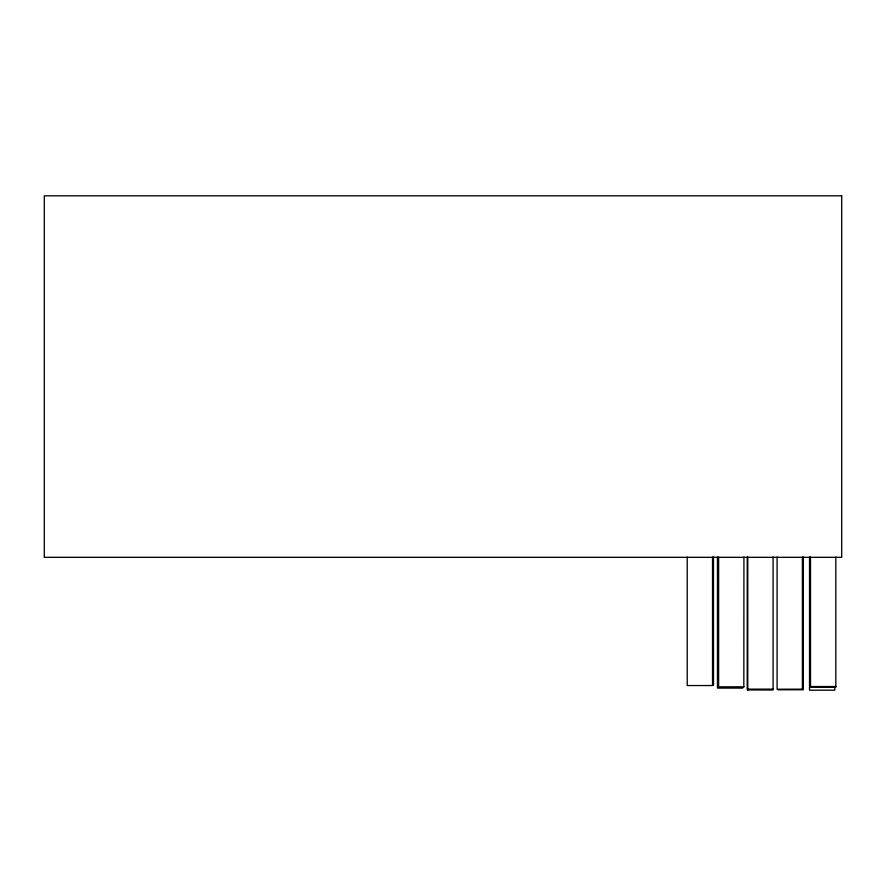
<?xml version="1.0" encoding="UTF-8"?>
<svg xmlns="http://www.w3.org/2000/svg" width="886" height="886" viewBox="0 0 886 886"><rect width="100%" height="100%" fill="white"/><g stroke="black" fill="none" stroke-linecap="round" stroke-linejoin="round"><path stroke-width="1.33" d="M810.568 686.528L835.875 686.528M743.93 686.816L718.624 686.816L718.624 557.039M742.767 688.101L717.461 688.101L717.461 557.039M747.828 689.142L773.135 689.142M803.358 689.153L777.1 689.23L777.1 557.028M778.008 689.773L803.303 689.773L803.358 557.017M835.819 556.995L835.819 687.337L810.524 687.337L810.524 556.995M834.811 687.447L834.811 690.194L809.516 690.194L809.516 556.995M802.395 557.028L802.395 689.23M773.079 556.984L773.079 690.006L747.219 689.917L747.219 557.061M747.784 556.984L747.784 690.006M743.93 557.039L743.83 686.982M713.452 557.028L713.507 685.299M712.532 557.05L712.532 685.542L687.226 685.542L687.226 557.05M841.7 195.806L44.3 195.806L44.3 557.327L841.7 557.327L841.7 195.806"/></g></svg>
